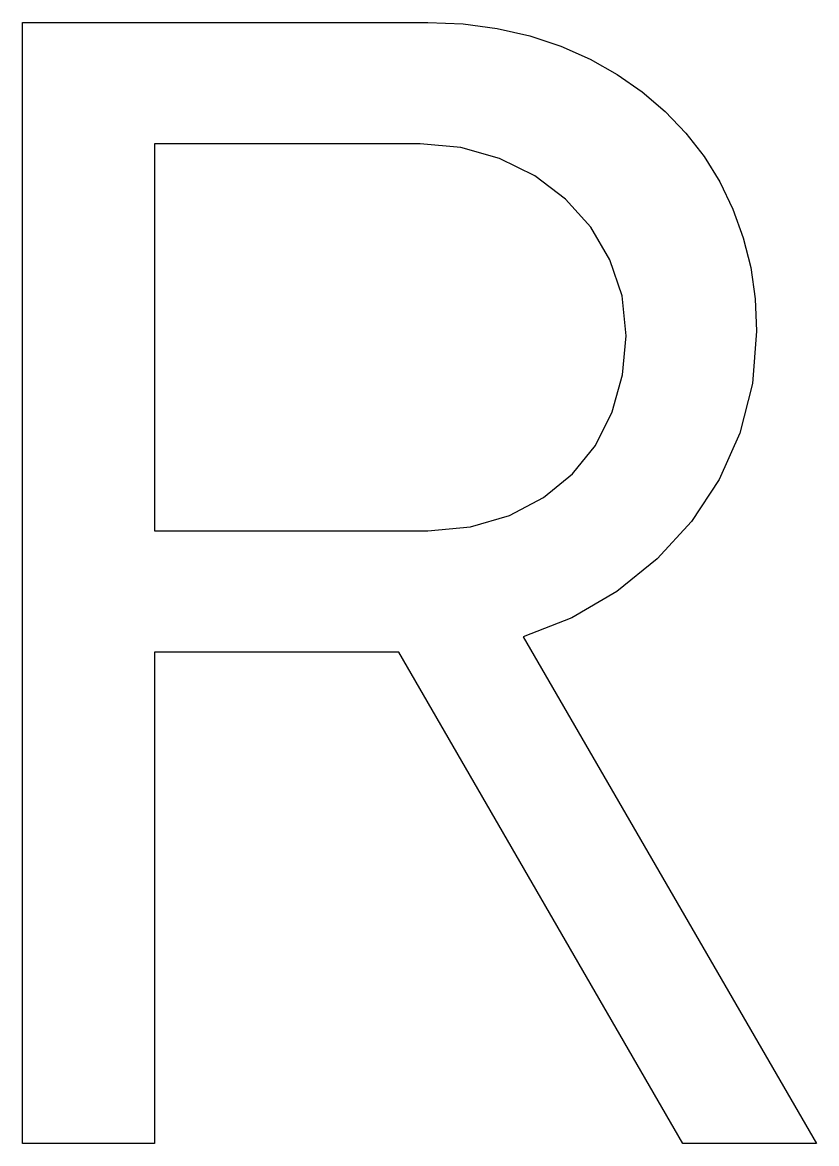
# Model space of a CAD drawing. Extents: x 1.1 to 8.3, y 0 to 10.1.
import ezdxf

# ---------------------------------------------------------------- set-up
doc = ezdxf.new("R2010")
doc.units = 0
doc.layers.get('0').update_dxf_attribs({"linetype": 'CONTINUOUS'})

msp = doc.modelspace()

# ---------------------------------------------------------------- linework, layer by layer
at = {"color": 0}
for p, q in [((1.08333, 0), (1.08333, 10.1389)), ((1.08333, 10.1389), (4.75, 10.1389)), ((4.75, 10.1389), (5.06988, 10.1254)), ((5.06988, 10.1254), (5.37674, 10.0851)), ((5.37674, 10.0851), (5.67057, 10.0178)), ((5.67057, 10.0178), (5.95139, 9.92361)), ((5.95139, 9.92361), (6.2161, 9.80604)), ((6.2161, 9.80604), (6.46175, 9.66846)), ((6.46175, 9.66846), (6.68832, 9.5109)), ((6.68832, 9.5109), (6.89583, 9.33333)), ((6.89583, 9.33333), (7.08247, 9.13758)), ((7.08247, 9.13758), (7.24653, 8.92535)), ((4.68056, 9.04167), (2.27778, 9.04167)), ((2.27778, 9.04167), (2.27778, 5.54167)), ((5.04688, 9.00868), (4.68056, 9.04167)), ((5.39583, 8.90972), (5.04688, 9.00868)), ((7.24653, 8.92535), (7.38803, 8.69661)), ((5.71528, 8.75174), (5.39583, 8.90972)), ((5.99306, 8.54167), (5.71528, 8.75174)), ((7.38803, 8.69661), (7.50694, 8.45139)), ((6.22217, 8.28651), (5.99306, 8.54167)), ((7.50694, 8.45139), (7.60107, 8.19233)), ((6.39583, 7.99306), (6.22217, 8.28651)), ((7.60107, 8.19233), (7.66835, 7.92193)), ((6.50521, 7.66493), (6.39583, 7.99306)), ((7.66835, 7.92193), (7.70871, 7.64025)), ((6.54167, 7.30556), (6.50521, 7.66493)), ((7.70871, 7.64025), (7.72222, 7.34722)), ((6.51042, 6.95318), (6.54167, 7.30556)), ((7.72222, 7.34722), (7.68397, 6.87332)), ((6.41667, 6.61806), (6.51042, 6.95318)), ((7.68397, 6.87332), (7.56944, 6.42361)), ((6.26383, 6.31424), (6.41667, 6.61806)), ((7.56944, 6.42361), (7.38368, 6.00521)), ((6.05556, 6.05556), (6.26383, 6.31424)), ((5.79514, 5.84381), (6.05556, 6.05556)), ((7.38368, 6.00521), (7.13194, 5.625)), ((5.48611, 5.68056), (5.79514, 5.84381)), ((5.13536, 5.57639), (5.48611, 5.68056)), ((7.13194, 5.625), (6.82113, 5.28651)), ((2.27778, 5.54167), (4.75, 5.54167)), ((4.75, 5.54167), (5.13536, 5.57639)), ((6.82113, 5.28651), (6.45833, 4.99306)), ((6.45833, 4.99306), (6.05203, 4.75526)), ((6.05203, 4.75526), (5.61111, 4.58333)), ((5.61111, 4.58333), (8.26389, 0)), ((4.48611, 4.44444), (2.27778, 4.44444)), ((2.27778, 4.44444), (2.27778, 0)), ((7.05556, 0), (4.48611, 4.44444)), ((2.27778, 0), (1.08333, 0)), ((8.26389, 0), (7.05556, 0))]:
    msp.add_line(p, q, dxfattribs=at)

doc.saveas('drawing.dxf')
